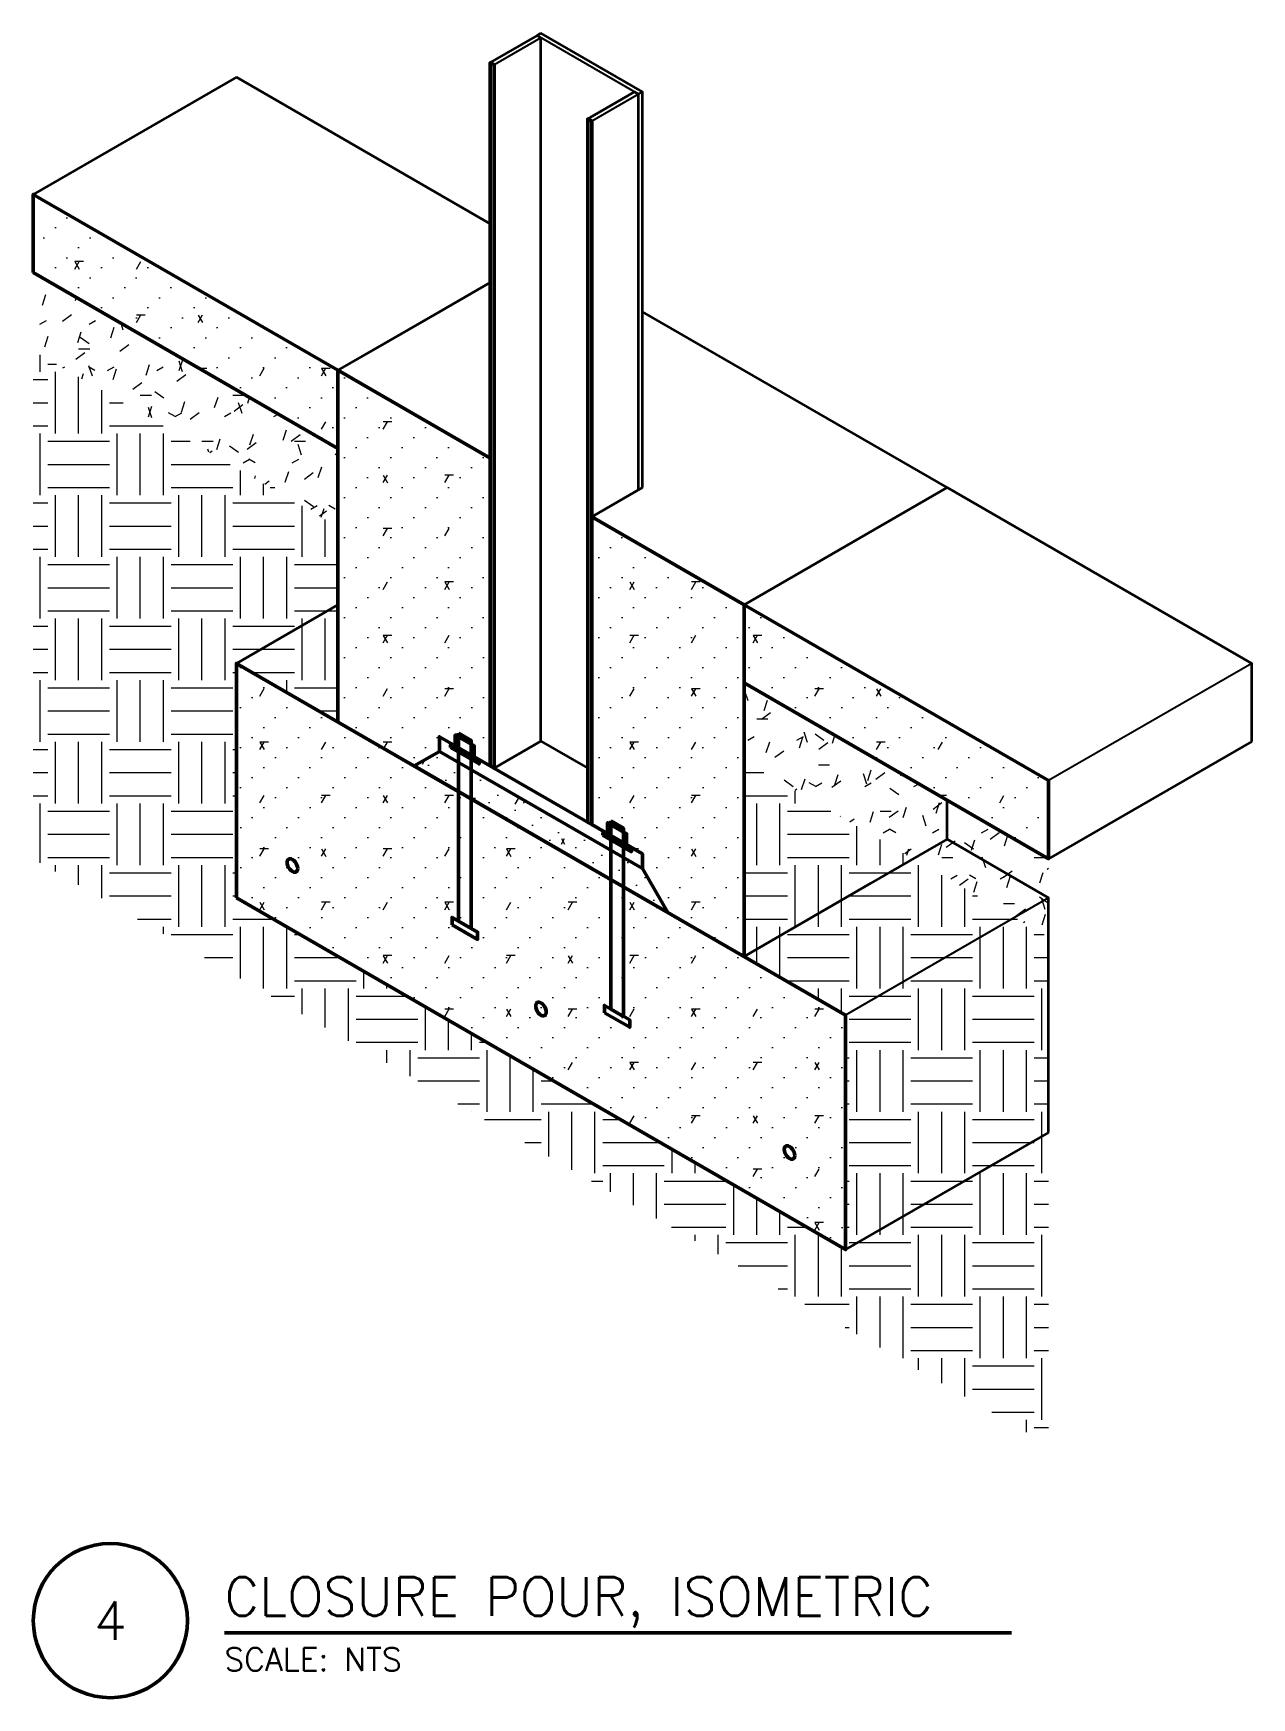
# Model space of a CAD drawing. Header units: inches. Extents: x -26 to 36.4, y -61.9 to 23.2.
import ezdxf
from ezdxf.enums import TextEntityAlignment as Align

# ---------------------------------------------------------------- set-up
doc = ezdxf.new("R2010")
doc.units = ezdxf.units.IN
doc.header["$MEASUREMENT"] = 0
for name, color, linetype, lineweight in [('S-ANNO-TTLB', 7, 'CONTINUOUS', 50), ('S-DETL-BYND', 7, 'CONTINUOUS', 25), ('S-DETL-CUT', 7, 'CONTINUOUS', 50), ('S-DETL-PATT', 7, 'CONTINUOUS', 9)]:
    doc.layers.add(name, color=color, linetype=linetype, lineweight=lineweight)
doc.styles.add('KERF', font='romans.shx')
pattern_1 = [(0, (0, 0), (1.182502, 1.02349), [0, -2.366266]), (0, (0.5931, 0.5048), (1.182502, 1.02349), [0, -2.366266]), (60, (1.3882, 0.2524), (3.155022, 2.73225), [0.4417, -5.86834]), (180, (1.83, 0.631), (3.15502, 2.73225), [0.4417, -5.86834]), (300, (1.3882, 0.631), (3.15502, 2.73225), [0.4417, -5.86834])]
pattern_2 = [(0, (0, 0), (1.57751, 2.36627), [0.5679, -4.16463]), (72, (0.5679, 0), (1.577511, 2.366266), [0.5679, -4.16463]), (144, (0.7446, 0.5427), (1.5775, 2.36627), [0.5679, -4.16463]), (216, (0.2776, 0.8708), (1.57751, 2.366266), [0.5679, -4.16463]), (288, (-0.1767, 0.5427), (1.57751, 2.36627), [0.5679, -4.16463]), (30, (2.3978, 1.262), (1.57751, 2.366266), [0.3786, -4.35393]), (150, (2.3978, 1.262), (1.57751, 2.36627), [0.3786, -4.35393])]

msp = doc.modelspace()

# ---------------------------------------------------------------- hatches: boundary and pattern name
at = {"layer": 'S-DETL-PATT', "lineweight": 9}
h = msp.add_hatch(dxfattribs=at)
h.set_pattern_fill('KERF-CONC', color=256, style=0)
h.set_pattern_definition(pattern_1)
h.paths.add_polyline_path([(-25.980762, 11), (-10.392305, 2), (-10.392305, 6), (-25.980762, 15)])
h = msp.add_hatch(dxfattribs=at)
h.set_pattern_fill('KERF-GRAVEL', color=256, style=0)
h.set_pattern_definition(pattern_2)
h.paths.add_polyline_path([(-25.980762, 7), (-10.392305, -2), (-10.392305, 2), (-25.980762, 11)])
h = msp.add_hatch(dxfattribs=at)
h.set_pattern_fill('EARTH', color=256, angle=45, style=0)
h.set_pattern_definition([(0, (0, 0), (3.15502, 3.15502), [3.15502, -3.15502]), (0, (0, 1.183), (3.15502, 3.15502), [3.15502, -3.15502]), (0, (0, 2.3663), (3.15502, 3.15502), [3.15502, -3.15502]), (90, (0.3944, 2.7606), (3.15502, 3.15502), [3.15502, -3.15502]), (90, (1.5775, 2.7606), (3.15502, 3.15502), [3.15502, -3.15502]), (90, (2.7606, 2.7606), (3.15502, 3.15502), [3.15502, -3.15502])])
h.paths.add_polyline_path([(-25.980762, -19), (25.980762, -49), (25.980762, -23), (10.392305, -14), (10.392305, -24), (15.588457, -27), (15.588457, -39), (-15.588457, -21), (-15.588457, -9), (-10.392305, -12), (-10.392305, -2), (-25.980762, 7)])
h = msp.add_hatch(dxfattribs=at)
h.set_pattern_fill('KERF-CONC', color=256, style=0)
h.set_pattern_definition(pattern_1)
h.paths.add_polyline_path([(-10.392305, -12), (-6.495191, -14.25), (-5.196152, -13.5), (-5.196152, -12.75), (-2.598076, -14.25), (-2.598076, 1.5), (-10.392305, 6)])
h = msp.add_hatch(dxfattribs=at)
h.set_pattern_fill('KERF-CONC', color=256, style=0)
h.set_pattern_definition(pattern_1)
h.paths.add_polyline_path([(6.495191, -21.75), (10.392305, -24), (10.392305, -6), (2.598076, -1.5), (2.598076, -17.25), (5.196152, -18.75), (5.196152, -19.5)])
h = msp.add_hatch(dxfattribs=at)
h.set_pattern_fill('KERF-CONC', color=256, style=0)
h.set_pattern_definition(pattern_1)
h.paths.add_polyline_path([(10.392305, -10), (25.980762, -19), (25.980762, -15), (10.392305, -6)])
h = msp.add_hatch(dxfattribs=at)
h.set_pattern_fill('KERF-CONC', color=256, style=0)
h.set_pattern_definition(pattern_1)
h.paths.add_polyline_path([(-15.588457, -21), (15.588457, -39), (15.588457, -27), (-15.588457, -9)])
h = msp.add_hatch(dxfattribs=at)
h.set_pattern_fill('KERF-GRAVEL', color=256, style=0)
h.set_pattern_definition(pattern_2)
h.paths.add_polyline_path([(10.392305, -14), (25.980762, -23), (25.980762, -19), (10.392305, -10)])
h = msp.add_hatch(dxfattribs=at)
h.set_pattern_fill('KERF-CONC', color=256, style=0)
h.set_pattern_definition([(0, (0, 0), (0.886877, 0.767617), [0, -1.7747]), (0, (0.44486, 0.3786), (0.886877, 0.767617), [0, -1.7747]), (60, (1.0412, 0.1893), (2.366266, 2.049187), [0.33128, -4.40125]), (180, (1.3724, 0.4733), (2.36627, 2.04919), [0.33128, -4.40125]), (300, (1.0412, 0.4733), (2.36627, 2.0492), [0.3313, -4.40125])])
h.paths.add_polyline_path([(-6.495191, -14.25), (6.495191, -21.75), (5.196152, -19.5), (-5.196152, -13.5)])

# ---------------------------------------------------------------- linework, layer by layer
at = {"layer": 'S-ANNO-TTLB', "lineweight": 50}
msp.add_lwpolyline([(-25.980762, -57.991812, 1), (-18.093208, -57.991812, 1)], format="xyb", close=True, dxfattribs=at)
msp.add_lwpolyline([(-16.200194, -58.622817), (24.082674, -58.622817)], dxfattribs=at)
at = {"layer": 'S-DETL-BYND', "lineweight": 25}
for points in [[(0, 23.0175), (-2.396725, 21.63375)], [(4.994802, 20.13375), (-0.201351, 23.13375)], [(4.994802, 20.13375), (2.598076, 18.75)], [(5.196152, 20.25), (4.994802, 20.13375)], [(-2.598076, 10.5), (-10.392305, 6)], [(20.78461, 0), (16.887495, -2.25)], [(16.887495, -2.25), (15.588457, -3)], [(15.588457, -3), (12.990381, -4.5)], [(12.990381, -4.5), (10.392305, -6)], [(36.373067, -9), (25.980762, -15)], [(25.980762, -21), (15.588457, -27)]]:
    msp.add_lwpolyline(points, dxfattribs=at)
at = {"layer": 'S-DETL-CUT', "lineweight": 35}
for points in [[(-0.201351, 23.13375), (-2.598076, 21.75)], [(0, 23.25), (-0.201351, 23.13375)], [(0, -12.9825), (0, 23.0175), (-0.201351, 23.13375)], [(5.196152, 0), (5.196152, 20.25), (0, 23.25)], [(-15.588457, 21), (-25.980762, 15)], [(-2.598076, 13.5), (-15.588457, 21)], [(4.793451, 20.25), (2.396725, 18.86625)], [(4.994802, -0.11625), (4.994802, 20.13375), (4.793451, 20.25)], [(-2.598076, 10.5), (-3.897114, 9.75)], [(-3.897114, 9.75), (-5.196152, 9)], [(-5.196152, 9), (-7.794229, 7.5)], [(20.78461, 0), (5.196152, 9)], [(-7.794229, 7.5), (-10.392305, 6)], [(5.196152, 0), (2.598076, -1.5)], [(20.78461, 0), (10.392305, -6)], [(36.373067, -13), (36.373067, -9), (20.78461, 0)], [(-10.392305, -6), (-15.588457, -9)], [(0, -12.9825), (-2.396725, -14.36625)], [(0, -12.9825), (2.396725, -14.36625)], [(36.373067, -13), (25.980762, -19)], [(20.78461, -18), (20.78461, -16)], [(20.78461, -18), (16.887495, -20.25)], [(25.980762, -33), (25.980762, -21), (20.78461, -18)], [(16.887495, -20.25), (15.588457, -21)], [(15.588457, -21), (12.990381, -22.5)], [(12.990381, -22.5), (10.392305, -24)], [(25.980762, -33), (15.588457, -39)]]:
    msp.add_lwpolyline(points, dxfattribs=at)
at = {"layer": 'S-DETL-CUT', "lineweight": 50}
for points in [[(-2.598076, -14.25), (-2.396725, -14.36625), (-2.396725, 21.63375), (-2.598076, 21.75), (-2.598076, -14.25)], [(2.396725, -17.13375), (2.598076, -17.25), (2.598076, 18.75), (2.396725, 18.86625), (2.396725, -17.13375)], [(-25.980762, 11), (-10.392305, 2), (-10.392305, 6), (-25.980762, 15), (-25.980762, 11)], [(-5.196152, -12.75), (-2.598076, -14.25), (-2.598076, 1.5), (-10.392305, 6), (-10.392305, -12)], [(6.495191, -21.75), (10.392305, -24), (10.392305, -6), (2.598076, -1.5), (2.598076, -17.25), (5.196152, -18.75)], [(10.392305, -10), (25.980762, -19), (25.980762, -15), (10.392305, -6), (10.392305, -10)], [(-15.588457, -21), (15.588457, -39), (15.588457, -27), (-15.588457, -9), (-15.588457, -21)], [(-10.392305, -12), (-6.495191, -14.25)], [(5.196152, -19.5), (5.196152, -18.75), (-5.196152, -12.75), (-5.196152, -13.5)], [(-4.384254, -13.3125), (-3.409975, -13.875), (-3.409975, -13.21875), (-4.384254, -12.65625), (-4.384254, -13.3125)], [(-4.221874, -12.5625), (-4.221874, -22.1875), (-3.572355, -22.5625), (-3.572355, -12.9375), (-4.221874, -12.5625)], [(-6.495191, -14.25), (6.495191, -21.75), (5.196152, -19.5), (-5.196152, -13.5), (-6.495191, -14.25)], [(-4.627823, -13.296875), (-3.166405, -14.140625), (-3.166405, -14.015625), (-4.627823, -13.171875), (-4.627823, -13.296875)], [(3.166405, -17.796875), (4.627823, -18.640625), (4.627823, -18.515625), (3.166405, -17.671875), (3.166405, -17.796875)], [(3.409975, -17.8125), (4.384254, -18.375), (4.384254, -17.71875), (3.409975, -17.15625), (3.409975, -17.8125)], [(3.572355, -17.0625), (3.572355, -26.6875), (4.221874, -27.0625), (4.221874, -17.4375), (3.572355, -17.0625)], [(-12.449115, -19.5), (-12.458337, -19.413795), (-12.485373, -19.322816), (-12.528382, -19.233265), (-12.584432, -19.151242), (-12.649703, -19.082339), (-12.719748, -19.03125), (-12.789793, -19.001458), (-12.855065, -18.994992), (-12.911115, -19.012294), (-12.954123, -19.052184), (-12.981159, -19.111943), (-12.990381, -19.1875), (-12.981159, -19.273705), (-12.954123, -19.364684), (-12.911115, -19.454235), (-12.855065, -19.536258), (-12.789793, -19.605161), (-12.719748, -19.65625), (-12.649703, -19.686042), (-12.584432, -19.692508), (-12.528382, -19.675206), (-12.485373, -19.635316), (-12.458337, -19.575557), (-12.449115, -19.5)], [(-4.546633, -22.375), (-3.247595, -23.125), (-3.247595, -22.75), (-4.546633, -22), (-4.546633, -22.375)], [(0.270633, -26.84375), (0.261411, -26.757545), (0.234375, -26.666566), (0.191366, -26.577015), (0.135316, -26.494992), (0.070045, -26.426089), (0, -26.375), (-0.070045, -26.345208), (-0.135316, -26.338742), (-0.191366, -26.356044), (-0.234375, -26.395934), (-0.261411, -26.455693), (-0.270633, -26.53125), (-0.261411, -26.617455), (-0.234375, -26.708434), (-0.191366, -26.797985), (-0.135316, -26.880008), (-0.070045, -26.948911), (0, -27), (0.070045, -27.029792), (0.135316, -27.036258), (0.191366, -27.018956), (0.234375, -26.979066), (0.261411, -26.919307), (0.270633, -26.84375)], [(3.247595, -26.875), (4.546633, -27.625), (4.546633, -27.25), (3.247595, -26.5), (3.247595, -26.875)], [(12.990381, -34.1875), (12.981159, -34.101295), (12.954123, -34.010316), (12.911115, -33.920765), (12.855065, -33.838742), (12.789793, -33.769839), (12.719748, -33.71875), (12.649703, -33.688958), (12.584432, -33.682492), (12.528382, -33.699794), (12.485373, -33.739684), (12.458337, -33.799443), (12.449115, -33.875), (12.458337, -33.961205), (12.485373, -34.052184), (12.528382, -34.141735), (12.584432, -34.223758), (12.649703, -34.292661), (12.719748, -34.34375), (12.789793, -34.373542), (12.855065, -34.380008), (12.911115, -34.362706), (12.954123, -34.322816), (12.981159, -34.263057), (12.990381, -34.1875)]]:
    msp.add_lwpolyline(points, dxfattribs=at)

# ---------------------------------------------------------------- texts
at = {"layer": 'S-ANNO-TTLB', "lineweight": 50, "style": 'KERF'}
msp.add_text('CLOSURE POUR, ISOMETRIC', height=1.971889, dxfattribs=at).set_placement((-16.200194, -57.73941))
msp.add_text('4', height=1.971889, dxfattribs=at).set_placement((-22.036985, -57.991812), align=Align.MIDDLE_CENTER)
at = {"layer": 'S-ANNO-TTLB', "lineweight": 18, "style": 'KERF'}
msp.add_text('SCALE: NTS', height=1.183133, dxfattribs=at).set_placement((-16.200194, -60.563155))

doc.saveas('drawing.dxf')
